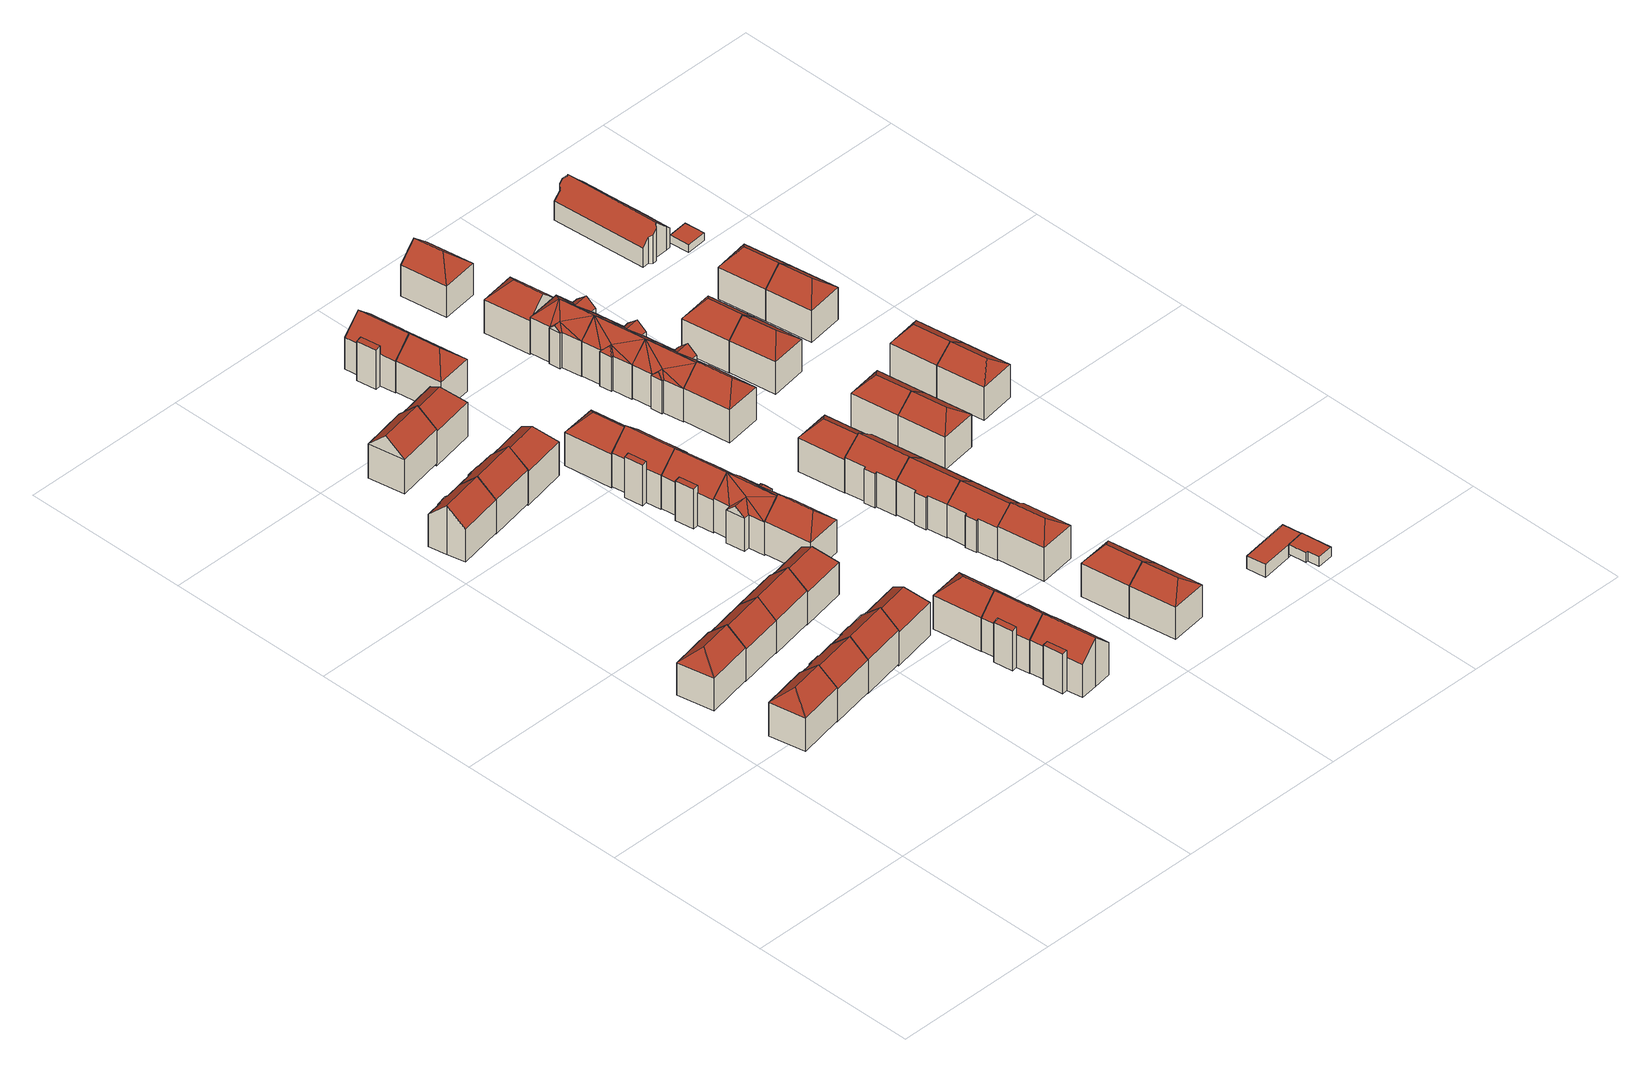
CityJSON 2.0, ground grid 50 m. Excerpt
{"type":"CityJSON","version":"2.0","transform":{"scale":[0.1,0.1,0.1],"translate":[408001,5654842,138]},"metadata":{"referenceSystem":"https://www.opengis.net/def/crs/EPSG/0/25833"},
"CityObjects":{
"building1":{"type":"Building","attributes":{"Dachtyp_tdc":"tdcHipAndGableRoof","Gemeindeschluessel":14612000,"Dachneigung":41.72,"QualitaetDacherkennung":75,"Geometrietyp2DReferenz":"3000","measuredHeight":15.43,"function":"31001_9998","roofType":"5000"},"geometry":[{"type":"Solid","lod":"2","boundaries":[[[[0,1,2,3]],[[1,4,5,2]],[[4,6,7,5]],[[6,0,3,7]],[[4,1,8]],[[0,6,9]],[[1,0,9,8]],[[6,4,8,9]],[[3,2,5,7]]]],"semantics":{"surfaces":[{"type":"WallSurface"},{"type":"RoofSurface"},{"type":"GroundSurface"}],"values":[[0,0,0,0,1,0,1,1,2]]}}]},
"building2":{"type":"Building","attributes":{"Dachtyp_tdc":"tdcHipAndGableRoof","Gemeindeschluessel":14612000,"Dachneigung":41.3,"QualitaetDacherkennung":67,"Geometrietyp2DReferenz":"3000","measuredHeight":15.26,"function":"31001_9998","roofType":"5000"},"geometry":[{"type":"Solid","lod":"2","boundaries":[[[[10,11,12,13]],[[11,14,15,12]],[[14,16,17,15]],[[16,10,13,17]],[[14,11,18]],[[10,16,19]],[[11,10,19,18]],[[16,14,18,19]],[[13,12,15,17]]]],"semantics":{"surfaces":[{"type":"WallSurface"},{"type":"RoofSurface"},{"type":"GroundSurface"}],"values":[[0,0,0,0,1,0,1,1,2]]}}]},
"building3":{"type":"Building","attributes":{"Dachtyp_tdc":"tdcGableRoof","Gemeindeschluessel":14612000,"Dachneigung":41.57,"QualitaetDacherkennung":80,"Geometrietyp2DReferenz":"3000","measuredHeight":15.21,"function":"31001_9998","roofType":"3100"},"geometry":[{"type":"Solid","lod":"2","boundaries":[[[[20,21,22,23]],[[21,24,25,22]],[[24,26,27,25]],[[26,28,29,27]],[[28,30,31,29]],[[30,32,33,31]],[[32,34,35,33]],[[34,36,37,35]],[[36,38,39,37]],[[38,20,23,39]],[[34,32,30,28,26,24,21,20]],[[20,38,36,34]],[[23,22,25,27,29,31,33,35,37,39]]]],"semantics":{"surfaces":[{"type":"WallSurface"},{"type":"RoofSurface"},{"type":"GroundSurface"}],"values":[[0,0,0,0,0,0,0,0,0,0,1,1,2]]}}]},
"building4":{"type":"Building","attributes":{"Dachtyp_tdc":"tdcGableRoof","Gemeindeschluessel":14612000,"Dachneigung":42.63,"QualitaetDacherkennung":73,"Geometrietyp2DReferenz":"3000","measuredHeight":15.03,"function":"31001_9998","roofType":"3100"},"geometry":[{"type":"Solid","lod":"2","boundaries":[[[[40,41,42,43]],[[41,44,45,42]],[[44,46,47,45]],[[46,40,43,47]],[[44,41,48]],[[40,46,49]],[[41,40,49,48]],[[46,44,48,49]],[[43,42,45,47]]]],"semantics":{"surfaces":[{"type":"WallSurface"},{"type":"RoofSurface"},{"type":"GroundSurface"}],"values":[[0,0,0,0,0,0,1,1,2]]}}]},
"building5":{"type":"Building","attributes":{"Dachtyp_tdc":"tdcGableRoof","Gemeindeschluessel":14612000,"Dachneigung":41.92,"QualitaetDacherkennung":71,"Geometrietyp2DReferenz":"3000","measuredHeight":15.63,"function":"31001_9998","roofType":"3100"},"geometry":[{"type":"Solid","lod":"2","boundaries":[[[[34,50,51,52]],[[50,53,54,51]],[[53,55,56,54]],[[55,57,58,56]],[[57,59,60,58]],[[59,61,62,60]],[[61,63,64,62]],[[63,65,66,64]],[[65,36,67,66]],[[36,34,52,67]],[[63,61,59,57,55,53,50,34]],[[34,36,65,63]],[[52,51,54,56,58,60,62,64,66,67]]]],"semantics":{"surfaces":[{"type":"WallSurface"},{"type":"RoofSurface"},{"type":"GroundSurface"}],"values":[[0,0,0,0,0,0,0,0,0,0,1,1,2]]}}]},
"building6":{"type":"Building","attributes":{"Dachtyp_tdc":"tdcGableRoof","Gemeindeschluessel":14612000,"Dachneigung":43.93,"QualitaetDacherkennung":69,"Geometrietyp2DReferenz":"3000","measuredHeight":15.39,"function":"31001_9998","roofType":"3100"},"geometry":[{"type":"Solid","lod":"2","boundaries":[[[[68,69,70,71]],[[69,72,73,70]],[[72,74,75,73]],[[74,76,77,75]],[[76,78,79,77]],[[78,80,81,79]],[[80,82,83,81]],[[82,84,85,83]],[[84,86,87,85]],[[86,68,71,87]],[[82,80,78,76,74,72,69,68]],[[68,86,84,82]],[[71,70,73,75,77,79,81,83,85,87]]]],"semantics":{"surfaces":[{"type":"WallSurface"},{"type":"RoofSurface"},{"type":"GroundSurface"}],"values":[[0,0,0,0,0,0,0,0,0,0,1,1,2]]}}]},
"building7":{"type":"Building","attributes":{"Dachtyp_tdc":"tdcGableRoof","Gemeindeschluessel":14612000,"Dachneigung":42.17,"QualitaetDacherkennung":66,"Geometrietyp2DReferenz":"3000","measuredHeight":15.39,"function":"31001_9998","roofType":"3100"},"geometry":[{"type":"Solid","lod":"2","boundaries":[[[[41,88,89,90]],[[88,91,92,89]],[[91,44,93,92]],[[44,41,90,93]],[[91,88,94]],[[41,44,48]],[[88,41,48,94]],[[44,91,94,48]],[[90,89,92,93]]]],"semantics":{"surfaces":[{"type":"WallSurface"},{"type":"RoofSurface"},{"type":"GroundSurface"}],"values":[[0,0,0,0,0,0,1,1,2]]}}]},
"building8":{"type":"Building","attributes":{"Dachtyp_tdc":"tdcHipAndGableRoof","Gemeindeschluessel":14612000,"Dachneigung":41.94,"QualitaetDacherkennung":80,"Geometrietyp2DReferenz":"3000","measuredHeight":15.37,"function":"31001_9998","roofType":"5000"},"geometry":[{"type":"Solid","lod":"2","boundaries":[[[[95,96,97,98]],[[96,99,100,97]],[[99,101,102,100]],[[101,95,98,102]],[[99,96,103]],[[95,101,104]],[[96,95,104,103]],[[101,99,103,104]],[[98,97,100,102]]]],"semantics":{"surfaces":[{"type":"WallSurface"},{"type":"RoofSurface"},{"type":"GroundSurface"}],"values":[[0,0,0,0,1,0,1,1,2]]}}]},
"building9":{"type":"Building","attributes":{"Dachtyp_tdc":"tdcGableRoof","Gemeindeschluessel":14612000,"Dachneigung":43.31,"QualitaetDacherkennung":60,"Geometrietyp2DReferenz":"3000","measuredHeight":15.7,"function":"31001_9998","roofType":"3100"},"geometry":[{"type":"Solid","lod":"2","boundaries":[[[[105,80,106,107]],[[80,108,109,106]],[[108,110,111,109]],[[110,112,113,111]],[[112,114,115,113]],[[114,116,117,115]],[[116,118,119,117]],[[118,120,121,119]],[[120,84,122,121]],[[84,105,107,122]],[[118,116,114,112,110,108,80,105]],[[105,84,120,118]],[[107,106,109,111,113,115,117,119,121,122]]]],"semantics":{"surfaces":[{"type":"WallSurface"},{"type":"RoofSurface"},{"type":"GroundSurface"}],"values":[[0,0,0,0,0,0,0,0,0,0,1,1,2]]}}]},
"building10":{"type":"Building","attributes":{"Dachtyp_tdc":"tdcHipAndGableRoof","Gemeindeschluessel":14612000,"Dachneigung":42.06,"QualitaetDacherkennung":72,"Geometrietyp2DReferenz":"3000","measuredHeight":15.13,"function":"31001_9998","roofType":"5000"},"geometry":[{"type":"Solid","lod":"2","boundaries":[[[[123,124,125,126]],[[124,127,128,125]],[[127,129,130,128]],[[129,123,126,130]],[[127,124,131]],[[123,129,132]],[[124,123,132,131]],[[129,127,131,132]],[[126,125,128,130]]]],"semantics":{"surfaces":[{"type":"WallSurface"},{"type":"RoofSurface"},{"type":"GroundSurface"}],"values":[[0,0,0,0,1,0,1,1,2]]}}]},
"building11":{"type":"Building","attributes":{"Dachtyp_tdc":"tdcGableRoof","Gemeindeschluessel":14612000,"Dachneigung":41.82,"QualitaetDacherkennung":63,"Geometrietyp2DReferenz":"3000","measuredHeight":15.82,"function":"31001_9998","roofType":"3100"},"geometry":[{"type":"Solid","lod":"2","boundaries":[[[[133,134,135,136]],[[134,137,138,135]],[[137,139,140,138]],[[139,133,136,140]],[[137,134,141]],[[133,139,142]],[[134,133,142,141]],[[139,137,141,142]],[[136,135,138,140]]]],"semantics":{"surfaces":[{"type":"WallSurface"},{"type":"RoofSurface"},{"type":"GroundSurface"}],"values":[[0,0,0,0,0,0,1,1,2]]}}]},
"building12":{"type":"Building","attributes":{"Gemeindeschluessel":14612000,"Geometrietyp2DReferenz":"3000","function":"31001_9998","roofType":"9999"},"children":["building12-1","building12-2"]},
"building12-1":{"type":"BuildingPart","attributes":{"Dachtyp_tdc":"tdcPolyFlatRoof","Dachneigung":5.78,"QualitaetDacherkennung":86,"Geometrietyp2DReferenz":"3000","measuredHeight":12.66,"roofType":"2100"},"parents":["building12"],"geometry":[{"type":"MultiSurface","lod":"2","boundaries":[[[143,144,145,146,147]],[[148,149,150,151,152]],[[149,143,147,150]],[[149,148,144,143]],[[147,146,151,150]]],"semantics":{"surfaces":[{"type":"WallSurface"},{"type":"RoofSurface"},{"type":"GroundSurface"}],"values":[0,0,0,1,2]}}]},
"building12-2":{"type":"BuildingPart","attributes":{"Dachtyp_tdc":"tdcGableRoof","Dachneigung":42.67,"QualitaetDacherkennung":77,"Geometrietyp2DReferenz":"3000","measuredHeight":15.34,"roofType":"3100"},"parents":["building12"],"geometry":[{"type":"MultiSurface","lod":"2","boundaries":[[[153,154,155,156]],[[154,157,158,155]],[[157,159,160,158]],[[159,161,162,160]],[[161,163,164,162]],[[163,152,151,164]],[[145,165,166,146]],[[165,167,168,166]],[[167,169,170,168]],[[169,171,172,170]],[[171,153,156,172]],[[167,165,145,152,163,161]],[[161,159,157,154,153,171,169,167]],[[156,155,158,160,162,164,151,146,166,168,170,172]]],"semantics":{"surfaces":[{"type":"WallSurface"},{"type":"RoofSurface"},{"type":"GroundSurface"}],"values":[0,0,0,0,0,0,0,0,0,0,0,1,1,2]}}]},
"building13":{"type":"Building","attributes":{"Gemeindeschluessel":14612000,"Geometrietyp2DReferenz":"3000","function":"31001_9998","roofType":"9999"},"children":["building13-1","building13-2"]},
"building13-1":{"type":"BuildingPart","attributes":{"Dachtyp_tdc":"tdcGableRoof","Dachneigung":42.79,"QualitaetDacherkennung":71,"Geometrietyp2DReferenz":"3000","measuredHeight":15.55,"roofType":"3100"},"parents":["building13"],"geometry":[{"type":"MultiSurface","lod":"2","boundaries":[[[173,174,175,176]],[[174,177,178,175]],[[177,179,180,178]],[[179,167,181,180]],[[167,182,183,181]],[[182,184,185,183]],[[186,187,188,189]],[[187,190,191,188]],[[190,192,193,191]],[[192,194,195,193]],[[194,173,176,195]],[[190,187,186,184,182,167]],[[167,179,177,174,173,194,192,190]],[[176,175,178,180,181,183,185,189,188,191,193,195]]],"semantics":{"surfaces":[{"type":"WallSurface"},{"type":"RoofSurface"},{"type":"GroundSurface"}],"values":[0,0,0,0,0,0,0,0,0,0,0,1,1,2]}}]},
"building13-2":{"type":"BuildingPart","attributes":{"Dachtyp_tdc":"tdcPolyFlatRoof","Dachneigung":8.73,"QualitaetDacherkennung":78,"Geometrietyp2DReferenz":"3000","measuredHeight":12.87,"roofType":"2100"},"parents":["building13"],"geometry":[{"type":"MultiSurface","lod":"2","boundaries":[[[196,197,198,185,184]],[[197,199,200,198]],[[199,201,186,189,200]],[[201,199,197,196]],[[185,198,200,189]]],"semantics":{"surfaces":[{"type":"WallSurface"},{"type":"RoofSurface"},{"type":"GroundSurface"}],"values":[0,0,0,1,2]}}]},
"building14":{"type":"Building","attributes":{"Dachtyp_tdc":"tdcHipAndGableRoof","Gemeindeschluessel":14612000,"Dachneigung":42.68,"QualitaetDacherkennung":84,"Geometrietyp2DReferenz":"3000","measuredHeight":15.61,"function":"31001_9998","roofType":"5000"},"geometry":[{"type":"Solid","lod":"2","boundaries":[[[[187,202,203,204]],[[202,205,206,203]],[[205,207,208,206]],[[207,187,204,208]],[[205,202,209]],[[187,207,210]],[[202,187,210,209]],[[207,205,209,210]],[[204,203,206,208]]]],"semantics":{"surfaces":[{"type":"WallSurface"},{"type":"RoofSurface"},{"type":"GroundSurface"}],"values":[[0,0,0,0,1,0,1,1,2]]}}]},
"building15":{"type":"Building","attributes":{"Dachtyp_tdc":"tdcHipAndGableRoof","Gemeindeschluessel":14612000,"Dachneigung":42.27,"QualitaetDacherkennung":72,"Geometrietyp2DReferenz":"3000","measuredHeight":15.6,"function":"31001_9998","roofType":"5000"},"geometry":[{"type":"Solid","lod":"2","boundaries":[[[[211,212,213,214]],[[212,215,216,213]],[[215,217,218,216]],[[217,211,214,218]],[[215,212,219]],[[211,217,220]],[[212,211,220,219]],[[217,215,219,220]],[[214,213,216,218]]]],"semantics":{"surfaces":[{"type":"WallSurface"},{"type":"RoofSurface"},{"type":"GroundSurface"}],"values":[[0,0,0,0,1,0,1,1,2]]}}]},
"building16":{"type":"Building","attributes":{"Dachtyp_tdc":"tdcHipAndGableRoof","Gemeindeschluessel":14612000,"Dachneigung":42.81,"QualitaetDacherkennung":71,"Geometrietyp2DReferenz":"3000","measuredHeight":15.82,"function":"31001_9998","roofType":"5000"},"geometry":[{"type":"Solid","lod":"2","boundaries":[[[[221,222,223,224]],[[222,225,226,223]],[[225,227,228,226]],[[227,221,224,228]],[[225,222,229]],[[221,227,230]],[[222,221,230,229]],[[227,225,229,230]],[[224,223,226,228]]]],"semantics":{"surfaces":[{"type":"WallSurface"},{"type":"RoofSurface"},{"type":"GroundSurface"}],"values":[[0,0,0,0,1,0,1,1,2]]}}]},
"building17":{"type":"Building","attributes":{"Dachtyp_tdc":"tdcHipAndGableRoof","Gemeindeschluessel":14612000,"Dachneigung":42.07,"QualitaetDacherkennung":75,"Geometrietyp2DReferenz":"3000","measuredHeight":15.4,"function":"31001_9998","roofType":"5000"},"geometry":[{"type":"Solid","lod":"2","boundaries":[[[[231,232,233,234]],[[232,235,236,233]],[[235,237,238,236]],[[237,231,234,238]],[[235,232,239]],[[231,237,240]],[[232,231,240,239]],[[237,235,239,240]],[[234,233,236,238]]]],"semantics":{"surfaces":[{"type":"WallSurface"},{"type":"RoofSurface"},{"type":"GroundSurface"}],"values":[[0,0,0,0,1,0,1,1,2]]}}]},
"building18":{"type":"Building","attributes":{"Dachtyp_tdc":"tdcFreeFormRoof","Gemeindeschluessel":14612000,"Dachneigung":40.78,"QualitaetDacherkennung":41,"Geometrietyp2DReferenz":"3000","measuredHeight":15.13,"function":"31001_9998","roofType":"5000"},"geometry":[{"type":"Solid","lod":"2","boundaries":[[[[241,242,243,244]],[[242,245,246,243]],[[245,247,248,246]],[[247,249,250,248]],[[249,251,252,250]],[[251,253,254,252]],[[253,255,256,254]],[[255,257,258,256]],[[257,259,260,258]],[[259,261,262,260]],[[261,263,264,262]],[[263,241,244,264]],[[253,265,255]],[[253,266,265]],[[266,253,267]],[[265,263,261]],[[263,265,266]],[[268,265,261,259]],[[268,259,257]],[[265,268,257,255]],[[267,253,251]],[[267,249,269]],[[249,267,251]],[[269,266,267]],[[269,241,266]],[[241,269,242]],[[270,269,249,247]],[[270,247,245]],[[269,270,245,242]],[[266,241,263]],[[244,243,246,248,250,252,254,256,258,260,262,264]]]],"semantics":{"surfaces":[{"type":"WallSurface"},{"type":"RoofSurface"},{"type":"GroundSurface"}],"values":[[0,0,0,0,0,0,0,0,0,0,0,0,1,1,1,1,1,1,1,1,0,1,1,1,1,1,1,0,1,0,2]]}}]},
"building19":{"type":"Building","attributes":{"Gemeindeschluessel":14612000,"Geometrietyp2DReferenz":"3000","function":"31001_9998","roofType":"9999"},"children":["building19-1","building19-2"]},
"building19-1":{"type":"BuildingPart","attributes":{"Dachtyp_tdc":"tdcGableRoof","Dachneigung":42.66,"QualitaetDacherkennung":75,"Geometrietyp2DReferenz":"3000","measuredHeight":15.44,"roofType":"3100"},"parents":["building19"],"geometry":[{"type":"MultiSurface","lod":"2","boundaries":[[[271,272,273,274]],[[275,276,277,278]],[[272,279,280,273]],[[279,281,282,280]],[[281,275,278,282]],[[276,283,284,277]],[[285,286,287,288]],[[286,289,290,287]],[[289,291,292,290]],[[291,293,294,292]],[[293,271,274,294]],[[274,273,280,282,278,277,284,288,287,290,292,294]],[[289,286,285,283,276,275]],[[275,281,279,272,271,293,291,289]]],"semantics":{"surfaces":[{"type":"WallSurface"},{"type":"GroundSurface"},{"type":"RoofSurface"}],"values":[0,0,0,0,0,0,0,0,0,0,0,1,2,2]}}]},
"building19-2":{"type":"BuildingPart","attributes":{"Dachtyp_tdc":"tdcPolyFlatRoof","Dachneigung":8.38,"QualitaetDacherkennung":82,"Geometrietyp2DReferenz":"3000","measuredHeight":12.7,"roofType":"2100"},"parents":["building19"],"geometry":[{"type":"MultiSurface","lod":"2","boundaries":[[[295,296,285,288,297]],[[298,299,300,284,283]],[[299,295,297,300]],[[299,298,296,295]],[[297,288,284,300]]],"semantics":{"surfaces":[{"type":"WallSurface"},{"type":"RoofSurface"},{"type":"GroundSurface"}],"values":[0,0,0,1,2]}}]},
"building20":{"type":"Building","attributes":{"Gemeindeschluessel":14612000,"Geometrietyp2DReferenz":"3000","function":"31001_9998","roofType":"9999"},"children":["building20-1","building20-2"]},
"building20-1":{"type":"BuildingPart","attributes":{"Dachtyp_tdc":"tdcPolyFlatRoof","Dachneigung":6.85,"QualitaetDacherkennung":87,"Geometrietyp2DReferenz":"3000","measuredHeight":13.06,"roofType":"2100"},"parents":["building20"],"geometry":[{"type":"MultiSurface","lod":"2","boundaries":[[[301,302,303,304,305]],[[302,306,307,303]],[[306,308,309,310,307]],[[308,306,302,301]],[[304,303,307,310]]],"semantics":{"surfaces":[{"type":"WallSurface"},{"type":"RoofSurface"},{"type":"GroundSurface"}],"values":[0,0,0,1,2]}}]},
"building20-2":{"type":"BuildingPart","attributes":{"Dachtyp_tdc":"tdcGableRoof","Dachneigung":42.21,"QualitaetDacherkennung":64,"Geometrietyp2DReferenz":"3000","measuredHeight":15.74,"roofType":"3100"},"parents":["building20"],"geometry":[{"type":"MultiSurface","lod":"2","boundaries":[[[311,312,313,314]],[[312,315,316,313]],[[315,317,318,316]],[[317,289,319,318]],[[289,286,320,319]],[[286,305,304,320]],[[309,321,322,310]],[[321,323,324,322]],[[323,325,326,324]],[[325,327,328,326]],[[327,311,314,328]],[[323,321,309,305,286,289]],[[289,317,315,312,311,327,325,323]],[[314,313,316,318,319,320,304,310,322,324,326,328]]],"semantics":{"surfaces":[{"type":"WallSurface"},{"type":"RoofSurface"},{"type":"GroundSurface"}],"values":[0,0,0,0,0,0,0,0,0,0,0,1,1,2]}}]},
"building21":{"type":"Building","attributes":{"Dachtyp_tdc":"tdcHipAndGableRoof","Gemeindeschluessel":14612000,"Dachneigung":42.51,"QualitaetDacherkennung":64,"Geometrietyp2DReferenz":"3000","measuredHeight":15.48,"function":"31001_9998","roofType":"5000"},"geometry":[{"type":"Solid","lod":"2","boundaries":[[[[329,330,331,332]],[[330,333,334,331]],[[333,335,336,334]],[[335,329,332,336]],[[333,330,337]],[[329,335,338]],[[330,329,338,337]],[[335,333,337,338]],[[332,331,334,336]]]],"semantics":{"surfaces":[{"type":"WallSurface"},{"type":"RoofSurface"},{"type":"GroundSurface"}],"values":[[0,0,0,0,1,0,1,1,2]]}}]},
"building22":{"type":"Building","attributes":{"Dachtyp_tdc":"tdcHipAndGableRoof","Gemeindeschluessel":14612000,"Dachneigung":42.04,"QualitaetDacherkennung":84,"Geometrietyp2DReferenz":"3000","measuredHeight":14.77,"function":"31001_9998","roofType":"5000"},"geometry":[{"type":"Solid","lod":"2","boundaries":[[[[339,340,341,342]],[[340,343,344,341]],[[343,345,346,344]],[[345,339,342,346]],[[343,340,347]],[[339,345,348]],[[340,339,348,347]],[[345,343,347,348]],[[342,341,344,346]]]],"semantics":{"surfaces":[{"type":"WallSurface"},{"type":"RoofSurface"},{"type":"GroundSurface"}],"values":[[0,0,0,0,1,0,1,1,2]]}}]},
"building23":{"type":"Building","attributes":{"Gemeindeschluessel":14612000,"Geometrietyp2DReferenz":"3000","function":"31001_9998","roofType":"9999"},"children":["building23-1","building23-2"]},
"building23-1":{"type":"BuildingPart","attributes":{"Dachtyp_tdc":"tdcGableRoof","Dachneigung":43.74,"QualitaetDacherkennung":76,"Geometrietyp2DReferenz":"3000","measuredHeight":15.21,"roofType":"3100"},"parents":["building23"],"geometry":[{"type":"MultiSurface","lod":"2","boundaries":[[[349,350,351,352]],[[350,353,354,351]],[[353,355,356,354]],[[355,357,358,356]],[[357,359,360,358]],[[359,361,362,360]],[[361,363,364,362]],[[363,339,365,364]],[[339,366,367,365]],[[366,368,369,367]],[[353,350,349,370,371,368,366]],[[368,371,372,369]],[[371,370,373,372]],[[366,339,363,361,359,357,355,353]],[[373,352,351,354,356,358,360,362,364,365,367,369,372]]],"semantics":{"surfaces":[{"type":"WallSurface"},{"type":"RoofSurface"},{"type":"GroundSurface"}],"values":[0,0,0,0,0,0,0,0,0,0,1,0,0,1,2]}}]},
"building23-2":{"type":"BuildingPart","attributes":{"Dachtyp_tdc":"tdcPolyFlatRoof","Dachneigung":6.15,"QualitaetDacherkennung":70,"Geometrietyp2DReferenz":"3000","measuredHeight":12.55,"roofType":"2100"},"parents":["building23"],"geometry":[{"type":"MultiSurface","lod":"2","boundaries":[[[374,375,352,376]],[[375,349,352]],[[377,378,372,373,370]],[[378,379,380,372]],[[379,374,376,380]],[[379,378,377,375,374]],[[376,352,373,372,380]]],"semantics":{"surfaces":[{"type":"WallSurface"},{"type":"RoofSurface"},{"type":"GroundSurface"}],"values":[0,0,0,0,0,1,2]}}]},
"building24":{"type":"Building","attributes":{"Dachtyp_tdc":"tdcHipAndGableRoof","Gemeindeschluessel":14612000,"Dachneigung":36.27,"QualitaetDacherkennung":75,"Geometrietyp2DReferenz":"3000","measuredHeight":14.23,"function":"31001_9998","roofType":"5000"},"geometry":[{"type":"Solid","lod":"2","boundaries":[[[[381,382,383,384]],[[382,385,386,383]],[[385,387,388,386]],[[387,381,384,388]],[[385,382,389]],[[381,387,390]],[[382,381,390,389]],[[387,385,389,390]],[[384,383,386,388]]]],"semantics":{"surfaces":[{"type":"WallSurface"},{"type":"RoofSurface"},{"type":"GroundSurface"}],"values":[[0,0,0,0,1,0,1,1,2]]}}]},
"building25":{"type":"Building","attributes":{"Dachtyp_tdc":"tdcHipAndGableRoof","Gemeindeschluessel":14612000,"Dachneigung":36.31,"QualitaetDacherkennung":85,"Geometrietyp2DReferenz":"3000","measuredHeight":14.52,"function":"31001_9998","roofType":"5000"},"geometry":[{"type":"Solid","lod":"2","boundaries":[[[[387,391,392,393]],[[391,394,395,392]],[[394,381,396,395]],[[381,387,393,396]],[[394,391,397]],[[387,381,390]],[[391,387,390,397]],[[381,394,397,390]],[[393,392,395,396]]]],"semantics":{"surfaces":[{"type":"WallSurface"},{"type":"RoofSurface"},{"type":"GroundSurface"}],"values":[[0,0,0,0,1,0,1,1,2]]}}]},
"building26":{"type":"Building","attributes":{"Dachtyp_tdc":"tdcHipAndGableRoof","Gemeindeschluessel":14612000,"Dachneigung":36.12,"QualitaetDacherkennung":76,"Geometrietyp2DReferenz":"3000","measuredHeight":14.58,"function":"31001_9998","roofType":"5000"},"geometry":[{"type":"Solid","lod":"2","boundaries":[[[[398,399,400,401]],[[399,402,403,400]],[[402,404,405,403]],[[404,398,401,405]],[[402,399,406]],[[398,404,407]],[[399,398,407,406]],[[404,402,406,407]],[[401,400,403,405]]]],"semantics":{"surfaces":[{"type":"WallSurface"},{"type":"RoofSurface"},{"type":"GroundSurface"}],"values":[[0,0,0,0,1,0,1,1,2]]}}]},
"building27":{"type":"Building","attributes":{"Dachtyp_tdc":"tdcGableRoof","Gemeindeschluessel":14612000,"Dachneigung":35.24,"QualitaetDacherkennung":79,"Geometrietyp2DReferenz":"3000","measuredHeight":14.29,"function":"31001_9998","roofType":"3100"},"geometry":[{"type":"Solid","lod":"2","boundaries":[[[[408,409,410,411]],[[409,412,413,410]],[[412,414,415,413]],[[414,416,417,415]],[[416,418,419,417]],[[418,420,421,419]],[[420,422,423,421]],[[422,424,425,423]],[[424,426,427,425]],[[426,408,411,427]],[[422,420,418,416]],[[416,414,412,409,408,426,424,422]],[[411,410,413,415,417,419,421,423,425,427]]]],"semantics":{"surfaces":[{"type":"WallSurface"},{"type":"RoofSurface"},{"type":"GroundSurface"}],"values":[[0,0,0,0,0,0,0,0,0,0,1,1,2]]}}]},
"building28":{"type":"Building","attributes":{"Dachtyp_tdc":"tdcGableRoof","Gemeindeschluessel":14612000,"Dachneigung":35.86,"QualitaetDacherkennung":80,"Geometrietyp2DReferenz":"3000","measuredHeight":14.62,"function":"31001_9998","roofType":"3100"},"geometry":[{"type":"Solid","lod":"2","boundaries":[[[[428,429,430,431]],[[429,432,433,430]],[[432,434,435,433]],[[434,436,437,435]],[[436,438,439,437]],[[438,418,440,439]],[[418,441,442,440]],[[441,443,444,442]],[[443,445,446,444]],[[445,428,431,446]],[[441,418,438,436]],[[436,434,432,429,428,445,443,441]],[[431,430,433,435,437,439,440,442,444,446]]]],"semantics":{"surfaces":[{"type":"WallSurface"},{"type":"RoofSurface"},{"type":"GroundSurface"}],"values":[[0,0,0,0,0,0,0,0,0,0,1,1,2]]}}]},
"building29":{"type":"Building","attributes":{"Dachtyp_tdc":"tdcGableRoof","Gemeindeschluessel":14612000,"Dachneigung":35.52,"QualitaetDacherkennung":73,"Geometrietyp2DReferenz":"3000","measuredHeight":15.09,"function":"31001_9998","roofType":"3100"},"geometry":[{"type":"Solid","lod":"2","boundaries":[[[[447,448,449,450]],[[448,451,452,449]],[[451,453,454,452]],[[453,455,456,454]],[[455,457,458,456]],[[457,438,459,458]],[[438,460,461,459]],[[460,434,462,461]],[[434,463,464,462]],[[463,447,450,464]],[[460,438,457,455]],[[455,453,451,448,447,463,434,460]],[[450,449,452,454,456,458,459,461,462,464]]]],"semantics":{"surfaces":[{"type":"WallSurface"},{"type":"RoofSurface"},{"type":"GroundSurface"}],"values":[[0,0,0,0,0,0,0,0,0,0,1,1,2]]}}]},
"building30":{"type":"Building","attributes":{"Dachtyp_tdc":"tdcHipAndGableRoof","Gemeindeschluessel":14612000,"Dachneigung":36.08,"QualitaetDacherkennung":79,"Geometrietyp2DReferenz":"3000","measuredHeight":14.63,"function":"31001_9998","roofType":"5000"},"geometry":[{"type":"Solid","lod":"2","boundaries":[[[[465,466,467,468]],[[466,469,470,467]],[[469,471,472,470]],[[471,465,468,472]],[[469,466,473]],[[465,471,474]],[[466,465,474,473]],[[471,469,473,474]],[[468,467,470,472]]]],"semantics":{"surfaces":[{"type":"WallSurface"},{"type":"RoofSurface"},{"type":"GroundSurface"}],"values":[[0,0,0,0,1,0,1,1,2]]}}]},
"building31":{"type":"Building","attributes":{"Dachtyp_tdc":"tdcHipAndGableRoof","Gemeindeschluessel":14612000,"Dachneigung":42.87,"QualitaetDacherkennung":70,"Geometrietyp2DReferenz":"3000","measuredHeight":15.39,"function":"31001_9998","roofType":"5000"},"geometry":[{"type":"Solid","lod":"2","boundaries":[[[[475,476,477,478]],[[476,479,480,477]],[[479,481,482,480]],[[481,475,478,482]],[[479,476,483]],[[475,481,484]],[[476,475,484,483]],[[481,479,483,484]],[[478,477,480,482]]]],"semantics":{"surfaces":[{"type":"WallSurface"},{"type":"RoofSurface"},{"type":"GroundSurface"}],"values":[[0,0,0,0,1,0,1,1,2]]}}]},
"building32":{"type":"Building","attributes":{"Dachtyp_tdc":"tdcFreeFormRoof","Gemeindeschluessel":14612000,"Dachneigung":40.67,"QualitaetDacherkennung":43,"Geometrietyp2DReferenz":"3000","measuredHeight":15.2,"function":"31001_9998","roofType":"5000"},"geometry":[{"type":"Solid","lod":"2","boundaries":[[[[485,486,487,488]],[[486,489,490,487]],[[489,491,492,490]],[[491,493,494,492]],[[493,495,496,494]],[[495,497,498,496]],[[497,499,500,498]],[[499,501,502,500]],[[501,503,504,502]],[[503,505,506,504]],[[505,507,508,506]],[[507,485,488,508]],[[509,510,507,505]],[[509,505,503]],[[510,509,503,501]],[[511,507,510]],[[507,511,485]],[[510,512,511]],[[510,499,512]],[[499,510,501]],[[512,499,497]],[[486,513,489]],[[513,511,512]],[[511,513,486]],[[513,497,495]],[[497,513,512]],[[514,513,495,493]],[[514,493,491]],[[513,514,491,489]],[[511,486,485]],[[488,487,490,492,494,496,498,500,502,504,506,508]]]],"semantics":{"surfaces":[{"type":"WallSurface"},{"type":"RoofSurface"},{"type":"GroundSurface"}],"values":[[0,0,0,0,0,0,0,0,0,0,0,0,1,1,1,1,1,1,1,1,0,1,1,1,1,1,1,0,1,0,2]]}}]},
"building33":{"type":"Building","attributes":{"Dachtyp_tdc":"tdcFreeFormRoof","Gemeindeschluessel":14612000,"Dachneigung":40.75,"QualitaetDacherkennung":43,"Geometrietyp2DReferenz":"3000","measuredHeight":15.58,"function":"31001_9998","roofType":"5000"},"geometry":[{"type":"Solid","lod":"2","boundaries":[[[[515,516,517,518]],[[516,519,520,517]],[[519,521,522,520]],[[521,523,524,522]],[[523,525,526,524]],[[525,486,527,526]],[[486,485,528,527]],[[485,529,530,528]],[[529,531,532,530]],[[531,533,534,532]],[[533,535,536,534]],[[535,515,518,536]],[[537,538,535,533]],[[537,533,531]],[[538,537,531,529]],[[539,535,538]],[[535,539,515]],[[538,511,539]],[[538,485,511]],[[485,538,529]],[[511,485,486]],[[516,540,519]],[[540,539,511]],[[539,540,516]],[[540,486,525]],[[486,540,511]],[[541,540,525,523]],[[541,523,521]],[[540,541,521,519]],[[539,516,515]],[[518,517,520,522,524,526,527,528,530,532,534,536]]]],"semantics":{"surfaces":[{"type":"WallSurface"},{"type":"RoofSurface"},{"type":"GroundSurface"}],"values":[[0,0,0,0,0,0,0,0,0,0,0,0,1,1,1,1,1,1,1,1,0,1,1,1,1,1,1,0,1,0,2]]}}]},
"building34":{"type":"Building","attributes":{"Dachtyp_tdc":"tdcFreeFormRoof","Gemeindeschluessel":14612000,"Dachneigung":43.77,"QualitaetDacherkennung":42,"Geometrietyp2DReferenz":"3000","measuredHeight":15.9,"function":"31001_9998","roofType":"5000"},"geometry":[{"type":"Solid","lod":"2","boundaries":[[[[542,543,544,545]],[[543,546,547,544]],[[546,548,549,547]],[[548,550,551,549]],[[550,552,553,551]],[[552,516,554,553]],[[516,515,555,554]],[[515,556,557,555]],[[556,558,559,557]],[[558,560,561,559]],[[560,562,563,561]],[[562,542,545,563]],[[564,565,562,560]],[[564,560,558]],[[565,564,558,556]],[[566,562,565]],[[562,566,542]],[[565,539,566]],[[565,515,539]],[[515,565,556]],[[539,515,516]],[[543,567,546]],[[567,566,539]],[[566,567,543]],[[567,516,552]],[[516,567,539]],[[568,567,552,550]],[[568,550,548]],[[567,568,548,546]],[[566,543,542]],[[545,544,547,549,551,553,554,555,557,559,561,563]]]],"semantics":{"surfaces":[{"type":"WallSurface"},{"type":"RoofSurface"},{"type":"GroundSurface"}],"values":[[0,0,0,0,0,0,0,0,0,0,0,0,1,0,1,1,1,1,1,1,0,1,1,1,1,1,1,0,1,1,2]]}}]},
"building35":{"type":"Building","attributes":{"Dachtyp_tdc":"tdcHipAndGableRoof","Gemeindeschluessel":14612000,"Dachneigung":42.74,"QualitaetDacherkennung":77,"Geometrietyp2DReferenz":"3000","measuredHeight":15.61,"function":"31001_9998","roofType":"5000"},"geometry":[{"type":"Solid","lod":"2","boundaries":[[[[569,570,571,572]],[[570,573,574,571]],[[573,575,576,574]],[[575,569,572,576]],[[573,570,577]],[[569,575,578]],[[570,569,578,577]],[[575,573,577,578]],[[572,571,574,576]]]],"semantics":{"surfaces":[{"type":"WallSurface"},{"type":"RoofSurface"},{"type":"GroundSurface"}],"values":[[0,0,0,0,1,0,1,1,2]]}}]},
"building36":{"type":"Building","attributes":{"Dachtyp_tdc":"tdcHipAndGableRoof","Gemeindeschluessel":14612000,"Dachneigung":42.52,"QualitaetDacherkennung":78,"Geometrietyp2DReferenz":"3000","measuredHeight":14.92,"function":"31001_9998","roofType":"5000"},"geometry":[{"type":"Solid","lod":"2","boundaries":[[[[579,580,581,582]],[[580,583,584,581]],[[583,585,586,584]],[[585,579,582,586]],[[583,580,587]],[[579,585,588]],[[580,579,588,587]],[[585,583,587,588]],[[582,581,584,586]]]],"semantics":{"surfaces":[{"type":"WallSurface"},{"type":"RoofSurface"},{"type":"GroundSurface"}],"values":[[0,0,0,0,1,0,1,1,2]]}}]},
"building37":{"type":"Building","attributes":{"Dachtyp_tdc":"tdcHipAndGableRoof","Gemeindeschluessel":14612000,"Dachneigung":36.22,"QualitaetDacherkennung":84,"Geometrietyp2DReferenz":"3000","measuredHeight":14.47,"function":"31001_9998","roofType":"5000"},"geometry":[{"type":"Solid","lod":"2","boundaries":[[[[589,590,591,592]],[[590,593,594,591]],[[593,595,596,594]],[[595,589,592,596]],[[593,590,597]],[[589,595,598]],[[590,589,598,597]],[[595,593,597,598]],[[592,591,594,596]]]],"semantics":{"surfaces":[{"type":"WallSurface"},{"type":"RoofSurface"},{"type":"GroundSurface"}],"values":[[0,0,0,0,1,0,1,1,2]]}}]},
"building38":{"type":"Building","attributes":{"Dachtyp_tdc":"tdcPolyFlatRoof","Gemeindeschluessel":14612000,"Dachneigung":0,"QualitaetDacherkennung":87,"Geometrietyp2DReferenz":"3000","measuredHeight":3.98,"function":"31001_2463","roofType":"1000"},"geometry":[{"type":"Solid","lod":"2","boundaries":[[[[599,600,601,602]],[[600,603,604,601]],[[603,605,606,604]],[[605,607,608,606]],[[607,599,602,608]],[[607,605,603,600,599]],[[602,601,604,606,608]]]],"semantics":{"surfaces":[{"type":"WallSurface"},{"type":"RoofSurface"},{"type":"GroundSurface"}],"values":[[0,0,0,0,0,1,2]]}}]},
"building39":{"type":"Building","attributes":{"Dachtyp_tdc":"tdcHipAndGableRoof","Gemeindeschluessel":14612000,"Dachneigung":35.81,"QualitaetDacherkennung":78,"Geometrietyp2DReferenz":"3000","measuredHeight":14.6,"function":"31001_9998","roofType":"5000"},"geometry":[{"type":"Solid","lod":"2","boundaries":[[[[595,609,610,611]],[[609,612,613,610]],[[612,589,614,613]],[[589,595,611,614]],[[612,609,615]],[[595,589,598]],[[609,595,598,615]],[[589,612,615,598]],[[611,610,613,614]]]],"semantics":{"surfaces":[{"type":"WallSurface"},{"type":"RoofSurface"},{"type":"GroundSurface"}],"values":[[0,0,0,0,1,0,1,1,2]]}}]},
"building40":{"type":"Building","attributes":{"Dachtyp_tdc":"tdcPolyFlatRoof","Gemeindeschluessel":14612000,"Dachneigung":0,"QualitaetDacherkennung":89,"Geometrietyp2DReferenz":"3000","measuredHeight":3.01,"function":"31001_2463","roofType":"1000"},"geometry":[{"type":"Solid","lod":"2","boundaries":[[[[616,617,618,619]],[[617,620,621,618]],[[620,622,623,621]],[[622,624,625,623]],[[624,626,627,625]],[[626,616,619,627]],[[626,624,622,620,617,616]],[[619,618,621,623,625,627]]]],"semantics":{"surfaces":[{"type":"WallSurface"},{"type":"RoofSurface"},{"type":"GroundSurface"}],"values":[[0,0,0,0,0,0,1,2]]}}]},
"building41":{"type":"Building","attributes":{"Dachtyp_tdc":"tdcHipAndGableRoof","Gemeindeschluessel":14612000,"Dachneigung":40.07,"QualitaetDacherkennung":76,"Geometrietyp2DReferenz":"3000","measuredHeight":14.76,"function":"31001_9998","roofType":"5000"},"geometry":[{"type":"Solid","lod":"2","boundaries":[[[[628,629,630,631]],[[629,632,633,630]],[[632,634,635,633]],[[634,628,631,635]],[[632,629,636]],[[628,634,637]],[[629,628,637,636]],[[634,632,636,637]],[[631,630,633,635]]]],"semantics":{"surfaces":[{"type":"WallSurface"},{"type":"RoofSurface"},{"type":"GroundSurface"}],"values":[[0,0,0,0,1,0,1,1,2]]}}]},
"building42":{"type":"Building","attributes":{"Dachtyp_tdc":"tdcHipAndGableRoof","Gemeindeschluessel":14612000,"Dachneigung":40.47,"QualitaetDacherkennung":74,"Geometrietyp2DReferenz":"3000","measuredHeight":14.97,"function":"31001_9998","roofType":"5000"},"geometry":[{"type":"Solid","lod":"2","boundaries":[[[[634,638,639,640]],[[638,641,642,639]],[[641,628,643,642]],[[628,634,640,643]],[[641,638,644]],[[634,628,645]],[[638,634,645,644]],[[628,641,644,645]],[[640,639,642,643]]]],"semantics":{"surfaces":[{"type":"WallSurface"},{"type":"RoofSurface"},{"type":"GroundSurface"}],"values":[[0,0,0,0,1,0,1,1,2]]}}]},
"building43":{"type":"Building","attributes":{"Dachtyp_tdc":"tdcHipAndGableRoof","Gemeindeschluessel":14612000,"Dachneigung":35.24,"QualitaetDacherkennung":78,"Geometrietyp2DReferenz":"3000","measuredHeight":14.39,"function":"31001_9998","roofType":"5000"},"geometry":[{"type":"Solid","lod":"2","boundaries":[[[[646,647,648,649]],[[647,650,651,648]],[[650,652,653,651]],[[652,646,649,653]],[[646,652,654]],[[647,646,654,655]],[[652,650,655,654]],[[649,648,651,653]],[[650,647,655]]]],"semantics":{"surfaces":[{"type":"WallSurface"},{"type":"RoofSurface"},{"type":"GroundSurface"}],"values":[[0,0,0,0,0,1,1,2,1]]}}]},
"building44":{"type":"Building","attributes":{"Dachtyp_tdc":"tdcHipAndGableRoof","Gemeindeschluessel":14612000,"Dachneigung":35.1,"QualitaetDacherkennung":75,"Geometrietyp2DReferenz":"3000","measuredHeight":14.64,"function":"31001_9998","roofType":"5000"},"geometry":[{"type":"Solid","lod":"2","boundaries":[[[[652,656,657,658]],[[656,659,660,657]],[[659,661,662,660]],[[661,652,658,662]],[[659,656,663]],[[652,661,654]],[[656,652,654,663]],[[661,659,663,654]],[[658,657,660,662]]]],"semantics":{"surfaces":[{"type":"WallSurface"},{"type":"RoofSurface"},{"type":"GroundSurface"}],"values":[[0,0,0,0,1,0,1,1,2]]}}]},
"building45":{"type":"Building","attributes":{"Dachtyp_tdc":"tdcHipAndGableRoof","Gemeindeschluessel":14612000,"Dachneigung":40.58,"QualitaetDacherkennung":76,"Geometrietyp2DReferenz":"3000","measuredHeight":14.73,"function":"31001_9998","roofType":"5000"},"geometry":[{"type":"Solid","lod":"2","boundaries":[[[[664,665,666,667]],[[665,668,669,666]],[[668,670,671,669]],[[670,664,667,671]],[[668,665,672]],[[664,670,673]],[[665,664,673,672]],[[670,668,672,673]],[[667,666,669,671]]]],"semantics":{"surfaces":[{"type":"WallSurface"},{"type":"RoofSurface"},{"type":"GroundSurface"}],"values":[[0,0,0,0,1,0,1,1,2]]}}]},
"building46":{"type":"Building","attributes":{"Dachtyp_tdc":"tdcHipAndGableRoof","Gemeindeschluessel":14612000,"Dachneigung":40.4,"QualitaetDacherkennung":76,"Geometrietyp2DReferenz":"3000","measuredHeight":14.71,"function":"31001_9998","roofType":"5000"},"geometry":[{"type":"Solid","lod":"2","boundaries":[[[[670,674,675,671]],[[674,676,677,675]],[[676,664,667,677]],[[664,670,671,667]],[[676,674,678]],[[670,664,673]],[[674,670,673,678]],[[664,676,678,673]],[[671,675,677,667]]]],"semantics":{"surfaces":[{"type":"WallSurface"},{"type":"RoofSurface"},{"type":"GroundSurface"}],"values":[[0,0,0,0,1,0,1,1,2]]}}]},
"building47":{"type":"Building","attributes":{"Dachtyp_tdc":"tdcGableRoof","Gemeindeschluessel":14612000,"Dachneigung":44.84,"QualitaetDacherkennung":86,"Geometrietyp2DReferenz":"3000","measuredHeight":11.17,"function":"31001_9998","roofType":"3100"},"geometry":[{"type":"Solid","lod":"2","boundaries":[[[[679,680,681,682]],[[680,683,684,681]],[[683,685,686,684]],[[685,687,688,686]],[[687,689,690,688]],[[689,691,692,690]],[[691,693,694,692]],[[693,695,696,694]],[[695,697,698,696]],[[697,699,700,698]],[[699,701,702,700]],[[701,703,704,702]],[[703,705,706,704]],[[705,707,708,706]],[[707,709,710,708]],[[709,711,712,710]],[[711,713,714,712]],[[713,715,716,714]],[[715,717,718,716]],[[717,719,720,718]],[[719,721,722,720]],[[721,679,682,722]],[[717,715,713,711,709,707,705,703,701,699,697,695]],[[695,693,691,689,687,685,683,680,679,721,719,717]],[[682,681,684,686,688,690,692,694,696,698,700,702,704,706,708,710,712,714,716,718,720,722]]]],"semantics":{"surfaces":[{"type":"WallSurface"},{"type":"RoofSurface"},{"type":"GroundSurface"}],"values":[[0,0,0,0,0,0,0,0,0,0,0,0,0,0,0,0,0,0,0,0,0,0,1,1,2]]}}]},
"building48":{"type":"Building","attributes":{"Dachtyp_tdc":"tdcPolyFlatRoof","Gemeindeschluessel":14612000,"Dachneigung":0,"QualitaetDacherkennung":74,"Geometrietyp2DReferenz":"3000","measuredHeight":2.49,"function":"31001_9998","roofType":"1000"},"geometry":[{"type":"Solid","lod":"2","boundaries":[[[[723,724,725,726]],[[724,727,728,725]],[[727,729,730,728]],[[729,723,726,730]],[[729,727,724,723]],[[726,725,728,730]]]],"semantics":{"surfaces":[{"type":"WallSurface"},{"type":"RoofSurface"},{"type":"GroundSurface"}],"values":[[0,0,0,0,1,2]]}}]}
},
"vertices":[
[205,425,180],[67,398,180],[67,398,74],[205,425,74],[47,506,179],[47,506,74],[184,533,179],[184,533,74],[92,459,228],[195,479,228],
[165,700,171],[27,673,171],[27,673,68],[165,700,68],[6,782,171],[6,782,68],[144,808,171],[144,808,68],[53,735,220],[155,755,220],
[195,478,223],[184,533,173],[184,533,71],[195,478,71],[235,543,173],[235,543,71],[234,549,168],[234,549,71],[269,555,168],[269,555,71],[270,549,173],[270,549,71],[321,559,174],[321,559,71],[331,504,223],[331,504,71],[340,451,174],[340,451,71],[205,425,174],[205,425,71],
[144,808,165],[279,835,165],[279,835,65],[144,808,65],[298,726,165],[298,726,65],[165,700,165],[165,700,65],[289,780,215],[155,754,215],
[321,559,173],[321,559,67],[331,504,67],[368,568,173],[368,568,67],[367,574,167],[367,574,67],[403,581,167],[403,581,67],[404,575,173],[404,575,67],[453,585,173],[453,585,67],[464,530,223],[464,530,67],[474,477,174],[474,477,67],[340,451,67],
[20,1586,197],[10,1639,146],[10,1639,44],[20,1586,44],[61,1649,146],[61,1649,44],[59,1656,139],[59,1656,44],[94,1663,139],[94,1663,44],[96,1656,146],[96,1656,44],[144,1665,146],[144,1665,44],[154,1612,197],[154,1612,44],[164,1557,148],[164,1557,44],[31,1531,148],[31,1531,44],
[412,860,165],[412,860,61],[279,835,61],[433,752,165],[433,752,61],[298,726,61],[422,806,215],
[453,585,166],[592,612,166],[592,612,62],[453,585,62],[612,504,166],[612,504,62],[474,477,166],[474,477,62],[566,550,216],[464,530,216],
[154,1611,198],[144,1665,41],[154,1611,41],[196,1675,146],[196,1675,41],[194,1682,139],[194,1682,41],[230,1689,139],[230,1689,41],[232,1682,146],[232,1682,41],[281,1691,146],[281,1691,41],[291,1638,198],[291,1638,41],[302,1583,148],[302,1583,41],[164,1557,41],
[412,860,158],[551,887,158],[551,887,57],[412,860,57],[572,779,159],[572,779,57],[433,752,159],[433,752,57],[526,826,209],[422,806,209],
[105,1940,140],[242,1967,140],[242,1967,33],[105,1940,33],[263,1859,141],[263,1859,33],[123,1832,141],[123,1832,33],[252,1914,191],[113,1887,191],
[667,170,191],[683,172,193],[683,172,170],[683,172,66],[667,170,66],[692,113,193],[675,110,191],[675,110,66],[692,113,66],[692,113,170],
[798,177,164],[803,142,164],[803,142,66],[798,177,66],[798,141,170],[798,141,66],[806,81,170],[806,81,66],[752,73,220],[752,73,66],[699,65,170],[699,65,66],[676,225,170],[676,225,66],[729,232,220],[729,232,66],[783,240,170],[783,240,66],[792,176,170],[792,176,66],
[776,329,164],[781,295,164],[781,295,64],[776,329,64],[775,294,169],[775,294,64],[783,240,169],[783,240,64],[729,232,64],[676,225,169],[676,225,64],[670,265,169],[670,265,64],[662,321,169],[655,371,169],[655,371,64],[662,321,64],[708,379,220],[708,379,64],[762,387,169],[762,387,64],[770,328,169],[770,328,64],
[670,265,193],[653,262,190],[653,262,64],[645,319,190],[645,319,64],[662,321,193],
[634,516,169],[634,516,63],[655,371,63],[741,532,170],[741,532,63],[762,387,170],[762,387,63],[695,473,219],[708,379,219],
[281,1691,141],[417,1718,141],[417,1718,35],[281,1691,35],[438,1610,142],[438,1610,35],[302,1583,142],[302,1583,35],[392,1657,191],[292,1637,191],
[242,1967,132],[377,1993,132],[377,1993,24],[242,1967,24],[398,1885,132],[398,1885,24],[263,1859,132],[263,1859,24],[349,1932,183],[253,1913,183],
[668,1039,156],[688,900,156],[688,900,52],[668,1039,52],[580,884,156],[580,884,52],[560,1023,156],[560,1023,52],[630,925,206],[615,1031,206],
[560,1023,152],[553,1071,152],[553,1071,47],[560,1023,47],[537,1069,152],[537,1069,47],[529,1125,152],[529,1125,47],[545,1128,152],[545,1128,47],[538,1177,152],[538,1177,47],[646,1192,152],[646,1192,47],[654,1134,152],[654,1134,47],[660,1135,152],[660,1135,47],[665,1100,152],[665,1100,47],[659,1099,152],[659,1099,47],[668,1039,152],[668,1039,47],[639,1114,167],[614,1031,199],[592,1185,199],[650,1115,167],[578,1104,176],[533,1097,176],
[638,1288,143],[643,1251,143],[643,1251,43],[638,1288,43],[593,1185,198],[538,1177,147],[538,1177,43],[593,1185,43],[638,1251,148],[638,1251,43],[646,1192,148],[646,1192,43],[531,1225,147],[531,1225,43],[523,1280,147],[516,1335,147],[516,1335,43],[523,1280,43],[570,1342,198],[570,1342,43],[623,1350,148],[623,1350,43],[632,1287,148],[632,1287,43],
[507,1278,168],[523,1280,170],[507,1278,43],[531,1225,170],[515,1223,168],[515,1223,43],
[509,1379,171],[493,1376,169],[493,1376,40],[509,1379,40],[509,1379,147],[485,1431,169],[485,1431,40],[501,1434,171],[501,1434,147],[501,1434,40],
[616,1440,143],[621,1405,143],[621,1405,40],[616,1440,40],[615,1404,149],[615,1404,40],[623,1350,149],[623,1350,40],[570,1342,40],[516,1335,40],[494,1483,147],[494,1483,40],[548,1491,198],[548,1491,40],[602,1499,149],[602,1499,40],[610,1439,149],[610,1439,40],
[494,1483,142],[474,1625,142],[474,1625,36],[494,1483,36],[581,1640,141],[581,1640,36],[602,1499,141],[602,1499,36],[535,1587,191],[548,1491,191],
[504,2149,122],[524,2010,122],[524,2010,21],[504,2149,21],[419,1996,119],[419,1996,21],[400,2134,119],[400,2134,21],[468,2049,169],[455,2142,169],
[385,2240,118],[379,2288,118],[379,2288,17],[385,2240,17],[432,2295,170],[432,2295,17],[483,2302,122],[483,2302,17],[491,2243,122],[491,2243,17],[498,2244,116],[498,2244,17],[502,2208,116],[502,2208,17],[496,2207,122],[496,2207,17],[504,2149,17],[453,2142,170],[453,2142,17],[400,2134,118],[400,2134,17],[394,2181,118],[393,2181,118],[393,2181,17],[394,2181,17],
[368,2237,141],[385,2240,143],[368,2237,17],[394,2181,143],[393,2181,143],[377,2178,141],[377,2178,17],
[1108,216,167],[1128,75,167],[1128,75,65],[1108,216,65],[1019,60,167],[1019,60,65],[999,200,167],[999,200,65],[1069,100,208],[1053,208,208],
[978,344,167],[978,344,62],[999,200,62],[1087,359,167],[1087,359,62],[1108,216,62],[1038,318,208],
[1051,613,161],[1071,471,161],[1071,471,55],[1051,613,55],[962,456,161],[962,456,55],[942,597,161],[942,597,55],[1011,500,201],[996,605,201],
[928,655,153],[923,689,153],[923,689,52],[928,655,52],[928,690,156],[928,690,52],[920,749,156],[920,749,52],[975,757,195],[975,757,52],[1029,765,155],[1029,765,52],[1051,613,155],[1051,613,52],[996,605,195],[996,605,52],[942,597,156],[942,597,52],[933,655,156],[933,655,52],
[906,807,152],[901,842,152],[901,842,49],[906,807,49],[906,842,155],[906,842,49],[898,902,155],[898,902,49],[952,910,195],[952,910,49],[1007,917,155],[1007,917,49],[1029,765,49],[974,757,195],[974,757,49],[920,749,155],[920,749,49],[911,807,155],[911,807,49],
[884,960,152],[879,994,152],[879,994,44],[884,960,44],[884,995,155],[884,995,44],[875,1056,155],[875,1056,44],[931,1064,195],[931,1064,44],[985,1071,155],[985,1071,44],[1007,917,44],[953,910,195],[953,910,44],[898,902,44],[889,961,155],[889,961,44],
[875,1056,147],[855,1197,147],[855,1197,41],[875,1056,41],[964,1212,147],[964,1212,41],[985,1071,147],[985,1071,41],[916,1169,188],[931,1064,188],
[913,1558,135],[933,1418,135],[933,1418,31],[913,1558,31],[825,1402,135],[825,1402,31],[805,1542,135],[805,1542,31],[874,1443,185],[859,1550,185],
[783,1697,133],[890,1712,133],[890,1712,28],[783,1697,28],[897,1663,133],[897,1663,28],[913,1665,133],[913,1665,28],[921,1610,133],[921,1610,28],[905,1608,133],[905,1608,28],[913,1558,133],[913,1558,28],[805,1542,133],[805,1542,28],[796,1602,133],[796,1602,28],[791,1601,133],[791,1601,28],[786,1635,133],[786,1635,28],[791,1636,133],[791,1636,28],[797,1619,148],[811,1621,148],[836,1704,180],[859,1550,180],[874,1631,157],[917,1638,157],
[761,1849,133],[868,1865,133],[868,1865,24],[761,1849,24],[875,1815,133],[875,1815,24],[891,1818,133],[891,1818,24],[899,1762,133],[899,1762,24],[883,1760,133],[883,1760,24],[890,1712,24],[783,1697,24],[774,1754,133],[774,1754,24],[769,1753,133],[769,1753,24],[764,1790,133],[764,1790,24],[769,1790,133],[769,1790,24],[784,1774,149],[790,1775,149],[814,1857,180],[852,1783,157],[895,1790,157],
[738,2004,133],[846,2019,133],[846,2019,21],[738,2004,21],[853,1970,133],[853,1970,21],[869,1972,133],[869,1972,21],[877,1914,133],[877,1914,21],[861,1912,133],[861,1912,21],[868,1865,21],[761,1849,21],[752,1909,133],[752,1909,21],[746,1908,133],[746,1908,21],[742,1942,133],[742,1942,21],[747,1943,133],[747,1943,21],[744,1925,148],[766,1929,148],[799,1963,180],[828,1937,158],[873,1943,158],
[738,2004,122],[718,2142,122],[718,2142,16],[738,2004,16],[826,2158,122],[826,2158,16],[846,2019,122],[846,2019,16],[780,2101,172],[793,2012,172],
[789,2409,110],[810,2270,110],[810,2270,10],[789,2409,10],[702,2255,109],[702,2255,10],[682,2393,109],[682,2393,10],[749,2313,159],[736,2401,159],
[1200,1102,144],[1221,960,144],[1221,960,40],[1200,1102,40],[1112,944,144],[1112,944,40],[1092,1086,144],[1092,1086,40],[1162,988,184],[1146,1094,184],
[1357,82,92],[1349,139,92],[1349,139,52],[1357,82,52],[1497,160,92],[1497,160,52],[1505,103,92],[1505,103,52],[1451,95,92],[1451,95,52],
[1071,1227,144],[1071,1227,38],[1092,1086,38],[1180,1243,144],[1180,1243,38],[1200,1102,38],[1131,1200,184],
[1463,42,94],[1458,41,94],[1458,41,64],[1463,42,64],[1451,95,94],[1451,95,64],[1505,103,94],[1505,103,64],[1516,13,94],[1516,13,64],[1469,7,94],[1469,7,64],
[1127,1611,131],[1147,1471,131],[1147,1471,29],[1127,1611,29],[1039,1455,131],[1039,1455,29],[1019,1595,130],[1019,1595,29],[1088,1501,176],[1073,1603,176],
[998,1737,130],[998,1737,27],[1019,1595,27],[1106,1753,131],[1106,1753,27],[1127,1611,27],[1058,1706,177],[1073,1603,177],
[1410,1174,137],[1431,1032,137],[1431,1032,33],[1410,1174,33],[1322,1016,138],[1322,1016,33],[1301,1158,138],[1301,1158,33],[1356,1166,177],[1372,1056,177],
[1281,1299,138],[1281,1299,30],[1301,1158,30],[1390,1315,138],[1390,1315,30],[1410,1174,138],[1410,1174,30],[1340,1275,177],
[1337,1691,125],[1357,1552,125],[1357,1552,24],[1337,1691,24],[1249,1536,124],[1249,1536,24],[1229,1675,124],[1229,1675,24],[1298,1583,171],[1283,1683,171],
[1208,1818,124],[1208,1818,24],[1316,1834,125],[1316,1834,24],[1268,1788,171],
[1203,2036,104],[1194,2044,96],[1194,2044,14],[1203,2036,14],[1173,2042,75],[1173,2042,14],[1152,2326,75],[1152,2326,14],[1173,2327,96],[1173,2327,14],[1181,2337,105],[1181,2337,14],[1192,2338,116],[1192,2338,14],[1201,2330,124],[1201,2330,14],[1203,2330,126],[1203,2330,14],[1241,2333,87],[1241,2333,14],[1254,2333,75],[1254,2333,14],[1257,2295,75],[1257,2295,14],[1258,2275,75],[1258,2275,14],[1261,2239,75],[1261,2239,14],[1264,2200,75],[1264,2200,14],[1270,2127,75],[1270,2127,14],[1272,2089,75],[1272,2089,14],[1275,2050,75],[1275,2050,14],[1263,2049,87],[1263,2049,14],[1224,2046,126],[1224,2046,14],[1222,2046,124],[1222,2046,14],[1214,2037,116],[1214,2037,14],
[1292,2002,40],[1287,2061,40],[1287,2061,15],[1292,2002,15],[1346,2067,40],[1346,2067,15],[1352,2007,40],[1352,2007,15]
]}
